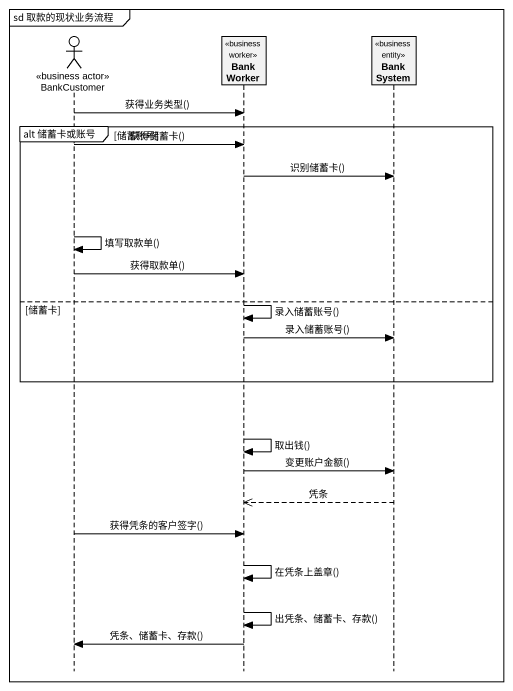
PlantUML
@startuml
mainframe sd 取款的现状业务流程
hide footbox
actor BankCustomer <<business actor>>
participant BankWorker <<business worker>>
participant BankSystem <<business entity>>

BankCustomer -> BankWorker : 获得业务类型()
group alt 储蓄卡或账号 [储蓄账号]
  BankCustomer -> BankWorker : 获得储蓄卡()
  BankWorker -> BankSystem : 识别储蓄卡()
  BankCustomer -> BankCustomer : 填写取款单()
  BankCustomer -> BankWorker : 获得取款单()
else 储蓄卡
  BankWorker -> BankWorker : 录入储蓄账号()
  BankWorker -> BankSystem : 录入储蓄账号()
end
BankWorker -> BankWorker : 取出钱()
BankWorker -> BankSystem : 变更账户金额()
BankSystem -->> BankWorker : 凭条
BankCustomer -> BankWorker : 获得凭条的客户签字()
BankWorker -> BankWorker : 在凭条上盖章()
BankWorker -> BankWorker : 出凭条、储蓄卡、存款()
BankWorker -> BankCustomer : 凭条、储蓄卡、存款()
@enduml
